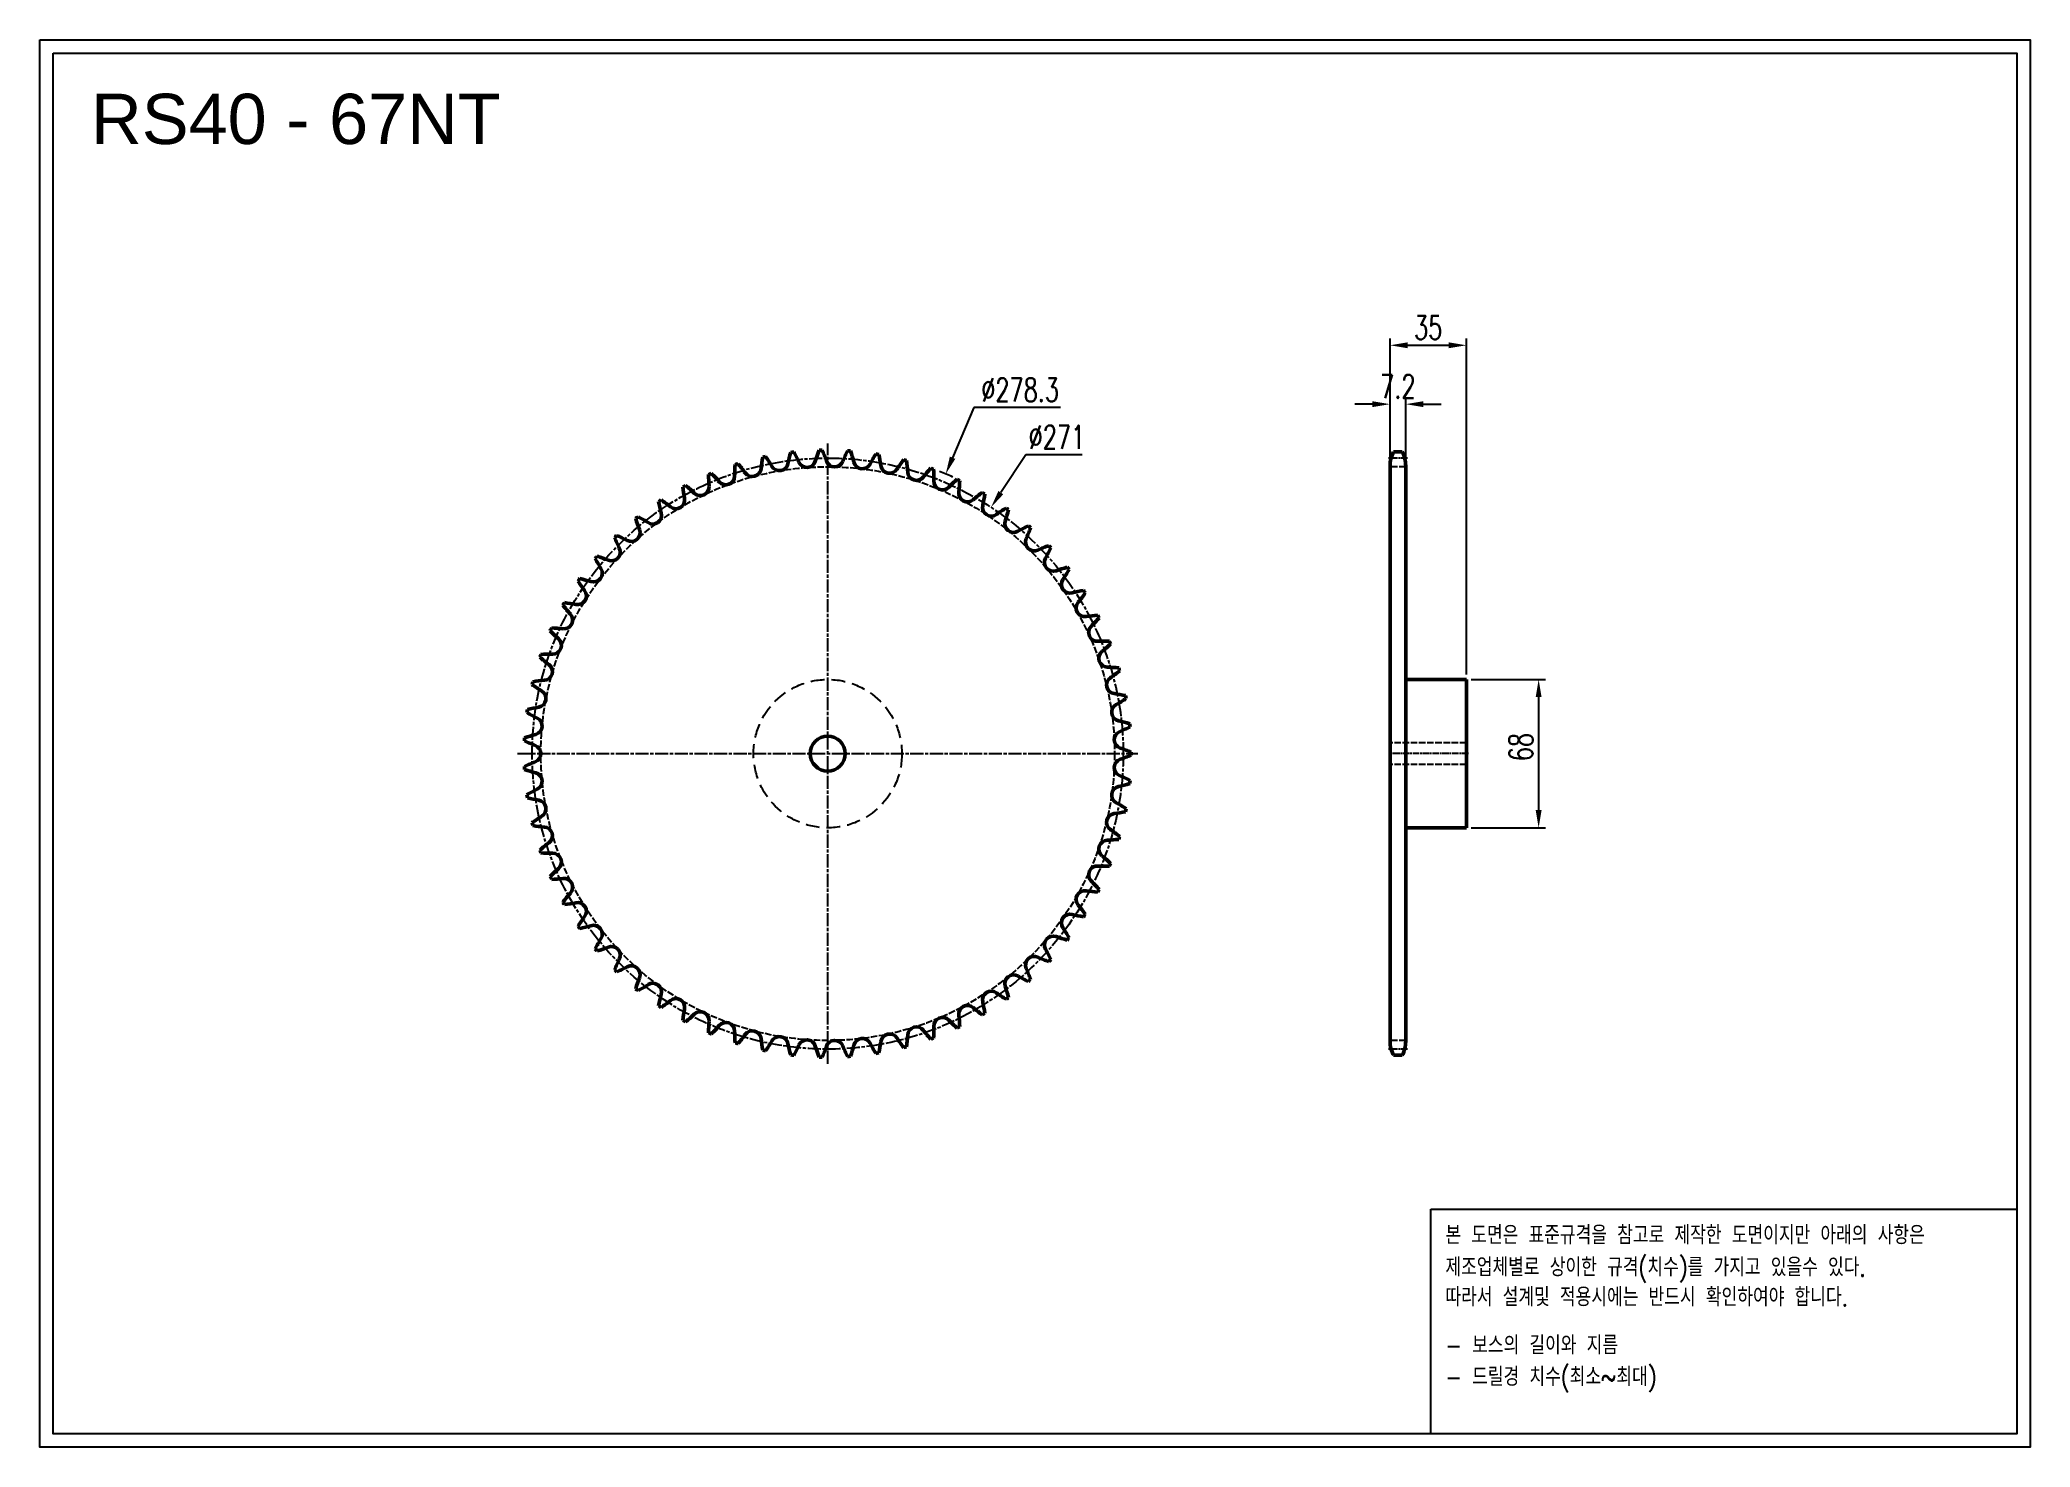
# Model space of a CAD drawing. Header units: millimetres. Extents: x -13603 to -12691, y 3585 to 4231.
import ezdxf

# ---------------------------------------------------------------- set-up
doc = ezdxf.new("R2010")
doc.units = ezdxf.units.MM
for name, pattern in [('AM_ISO02W050', [7.5, 6, -1.5]), ('AM_ISO02W050x2', [3.75, 3, -0.75]), ('AM_ISO08W050', [18, 12, -1.5, 3, -1.5]), ('AM_ISO08W050x2', [9, 6, -0.75, 1.5, -0.75]), ('HIDDEN', [9.525, 6.35, -3.175])]:
    doc.linetypes.add(name, pattern=pattern)
for name, color, linetype, lineweight in [('AM_0N', 7, 'Continuous', 50), ('AM_3N', 6, 'AM_ISO02W050', 25), ('AM_7', 4, 'AM_ISO08W050', 25), ('AM_7N', 4, 'AM_ISO08W050', 25)]:
    doc.layers.add(name, color=color, linetype=linetype, lineweight=lineweight)
doc.layers.add('HL', color=2, linetype='HIDDEN')
doc.layers.add('S-DIM', color=7, linetype='Continuous')
doc.styles.add('HAN', font='ROMANS.shx', dxfattribs={"width": 0.7, "bigfont": 'whgtxt.shx'})
doc.styles.add('HSG', font='SIMPLEX.shx', dxfattribs={"width": 0.7, "bigfont": 'HSG.shx'})
doc.styles.get("Standard").update_dxf_attribs({"font": 'arial.ttf'})
doc.dimstyles.new('APP23', dxfattribs={"dimscale": 4.5, "dimtxt": 2.4, "dimasz": 1.8, "dimexe": 0.7, "dimexo": 0.5, "dimgap": 0.6, "dimtad": 1, "dimtoh": 1, "dimdec": 1, "dimrnd": 0.01, "dimzin": 9, "dimdsep": 46, "dimtxsty": 'HSG', "dimcen": 0, "dimclrd": 1, "dimclre": 1, "dimclrt": 256, "dimazin": 2, "dimtp": 1, "dimtm": 1, "dimtfac": 0.5, "dimtdec": 1, "dimtix": 1, "dimtofl": 0, "dimtmove": 0, "dimatfit": 3, "dimfxl": 0, "dimtvp": 1, "dimtolj": 2, "dimlwd": -1, "dimlwe": -1, "dimarcsym": 0})

# ---------------------------------------------------------------- blocks, each defined once
blk = doc.blocks.new('*D1')
at = {"layer": 'Defpoints', "color": 0, "transparency": 16777216}
for p in [(-13187.76, 4031.55), (-13295.96, 3775.17)]:
    blk.add_point(p, dxfattribs=at)
at = {"layer": 'S-DIM', "color": 1, "transparency": 16777216}
for p, q in [((-13174.9, 4062.02), (-13184.61, 4039.01)), ((-13135.12, 4062.02), (-13174.9, 4062.02))]:
    blk.add_line(p, q, dxfattribs=at)
blk.add_arc((-13241.86, 3903.36), 139.14, 65.68406, 68.41707, dxfattribs=at)
blk.add_solid([(-13185.86, 4039.53), (-13183.37, 4038.48), (-13187.76, 4031.55)], dxfattribs=at)
at = {"layer": 'S-DIM', "transparency": 16777216, "insert": (-13153.66, 4070.12), "char_height": 10.8, "attachment_point": 5, "style": 'HSG'}
blk.add_mtext('\\A2;∅278.3', dxfattribs=at)
blk = doc.blocks.new('*D2')
at = {"layer": 'Defpoints', "color": 0, "transparency": 16777216}
for p in [(-13166.98, 4016.26), (-13316.74, 3790.46)]:
    blk.add_point(p, dxfattribs=at)
at = {"layer": 'S-DIM', "color": 1, "transparency": 16777216}
for p, q in [((-13151.01, 4040.35), (-13162.51, 4023.01)), ((-13125.27, 4040.35), (-13151.01, 4040.35))]:
    blk.add_line(p, q, dxfattribs=at)
blk.add_solid([(-13163.63, 4023.76), (-13161.38, 4022.26), (-13166.98, 4016.26)], dxfattribs=at)
at = {"layer": 'S-DIM', "transparency": 16777216, "insert": (-13136.79, 4048.45), "char_height": 10.8, "attachment_point": 5, "style": 'HSG'}
blk.add_mtext('\\A2;∅271', dxfattribs=at)
blk = doc.blocks.new('*D3')
at = {"layer": 'Defpoints', "color": 0, "transparency": 16777216}
for p in [(-12976.9, 4063.55), (-12984.1, 4034.86), (-12976.9, 4034.86)]:
    blk.add_point(p, dxfattribs=at)
at = {"layer": 'S-DIM', "color": 1, "transparency": 16777216}
for p, q in [((-12992.2, 4063.55), (-13000.3, 4063.55)), ((-12984.1, 4037.11), (-12984.1, 4066.7)), ((-12976.9, 4037.11), (-12976.9, 4066.7)), ((-12968.8, 4063.55), (-12960.7, 4063.55))]:
    blk.add_line(p, q, dxfattribs=at)
for points in [[(-12992.2, 4064.9), (-12992.2, 4062.2), (-12984.1, 4063.55)], [(-12968.8, 4064.9), (-12968.8, 4062.2), (-12976.9, 4063.55)]]:
    blk.add_solid(points, dxfattribs=at)
at = {"layer": 'S-DIM', "transparency": 16777216, "insert": (-12980.5, 4071.65), "char_height": 10.8, "attachment_point": 5, "style": 'HSG'}
blk.add_mtext('\\A2;7.2', dxfattribs=at)
blk = doc.blocks.new('*D4')
at = {"layer": 'Defpoints', "color": 0, "transparency": 16777216}
for p in [(-12949.1, 4090.55), (-12984.1, 4034.86), (-12949.1, 3937.36)]:
    blk.add_point(p, dxfattribs=at)
at = {"layer": 'S-DIM', "color": 1, "transparency": 16777216}
for p, q in [((-12984.1, 4037.11), (-12984.1, 4093.7)), ((-12976, 4090.55), (-12957.2, 4090.55)), ((-12949.1, 3939.61), (-12949.1, 4093.7))]:
    blk.add_line(p, q, dxfattribs=at)
for points in [[(-12976, 4091.9), (-12976, 4089.2), (-12984.1, 4090.55)], [(-12957.2, 4091.9), (-12957.2, 4089.2), (-12949.1, 4090.55)]]:
    blk.add_solid(points, dxfattribs=at)
at = {"layer": 'S-DIM', "transparency": 16777216, "insert": (-12966.6, 4098.65), "char_height": 10.8, "attachment_point": 5, "style": 'HSG'}
blk.add_mtext('\\A2;35', dxfattribs=at)
blk = doc.blocks.new('*D5')
at = {"layer": 'Defpoints', "color": 0, "transparency": 16777216}
for p in [(-12949.1, 3937.36), (-12949.1, 3869.36), (-12915.96, 3869.36)]:
    blk.add_point(p, dxfattribs=at)
at = {"layer": 'S-DIM', "color": 1, "transparency": 16777216}
for p, q in [((-12946.85, 3937.36), (-12912.81, 3937.36)), ((-12915.96, 3929.26), (-12915.96, 3877.46)), ((-12946.85, 3869.36), (-12912.81, 3869.36))]:
    blk.add_line(p, q, dxfattribs=at)
for points in [[(-12917.31, 3929.26), (-12914.61, 3929.26), (-12915.96, 3937.36)], [(-12917.31, 3877.46), (-12914.61, 3877.46), (-12915.96, 3869.36)]]:
    blk.add_solid(points, dxfattribs=at)
at = {"layer": 'S-DIM', "transparency": 16777216, "insert": (-12924.06, 3906.37), "char_height": 10.8, "attachment_point": 5, "rotation": 90, "style": 'HSG'}
blk.add_mtext('\\A2;68', dxfattribs=at)
blk = doc.blocks.new('notice1')
at = {"color": 4}
blk.add_lwpolyline([(-22142.12, 1735.9), (-22053.8, 1735.9), (-22053.8, 1702.07), (-22142.12, 1702.07)], close=True, dxfattribs=at)
at = {"color": 4, "style": 'HAN', "width": 0.8}
for s, p in [('본 도면은 표준규격을 참고로 제작한 도면이지만 아래의 사항은', (-22139.9, 1730.62)), ('제조업체별로 상이한 규격(치수)를 가지고 있을수 있다.', (-22139.9, 1725.78)), ('따라서 설계및 적용시에는 반드시 확인하여야 합니다.', (-22139.9, 1721.28)), ('- 보스의 길이와 지름', (-22139.9, 1714.03)), ('- 드릴경 치수(최소~최대)', (-22139.9, 1709.27))]:
    blk.add_text(s, height=2.7949, dxfattribs=at).set_placement(p)

msp = doc.modelspace()

# ---------------------------------------------------------------- linework, layer by layer
for points in [[(-13603.04, 4230.57), (-12690.64, 4230.57), (-12690.64, 3585.44), (-13603.04, 3585.44)], [(-13596.89, 4224.43), (-12696.78, 4224.43), (-12696.78, 3591.59), (-13596.89, 3591.59)]]:
    msp.add_lwpolyline(points, close=True)
at = {"layer": 'AM_0N'}
for p, q in [((-12984.1, 4035.24), (-12984.1, 3771.48)), ((-12982.48, 4041.64), (-12978.51, 4041.64)), ((-12976.9, 4035.24), (-12976.9, 3771.48)), ((-12976.9, 3937.36), (-12949.1, 3937.36)), ((-12949.1, 3937.36), (-12949.1, 3869.36)), ((-12976.9, 3869.36), (-12949.1, 3869.36)), ((-12982.48, 3765.08), (-12978.51, 3765.08))]:
    msp.add_line(p, q, dxfattribs=at)
msp.add_circle((-13241.86, 3903.36), 8, dxfattribs=at)
for centre, radius, start, end in [((-13184.47, 4018.54), 65.83, 158.70869, 163.35821), ((-13241.86, 3903.36), 139.14, 91.06339, 91.62318), ((-13304.59, 4015.72), 65.83, 19.32836, 23.97787), ((-13173.93, 4012.66), 65.83, 153.33556, 157.98507), ((-13241.86, 3903.36), 139.14, 85.69025, 86.25005), ((-13293.79, 4021.1), 65.83, 13.95522, 18.60474), ((-13218.7, 4029.94), 65.83, 174.8281, 179.47761), ((-13241.86, 3903.36), 139.14, 107.18279, 107.74258), ((-13333.32, 3993.89), 65.83, 35.44776, 40.09728), ((-13276.42, 4034.39), 4.01, 215.44776, 354.10448), ((-13206.95, 4027.22), 65.83, 169.45496, 174.10448), ((-13241.86, 3903.36), 139.14, 101.80965, 102.36945), ((-13324.44, 4002.05), 65.83, 30.07463, 34.72414), ((-13264, 4037.05), 4.01, 210.07463, 348.73134), ((-13195.51, 4023.4), 65.83, 164.08183, 168.73134), ((-13241.86, 3903.36), 139.14, 96.43652, 96.99632), ((-13314.83, 4009.35), 65.83, 24.70149, 29.35101), ((-13251.38, 4038.54), 4.01, 204.70149, 343.35821), ((-13238.68, 4038.84), 4.01, 199.32836, 337.98507), ((-13226.01, 4037.94), 4.01, 193.95522, 332.61194), ((-13164, 4005.81), 65.83, 147.96242, 152.61194), ((-13241.86, 3903.36), 139.14, 80.31712, 80.87691), ((-13282.54, 4025.45), 65.83, 8.58209, 13.23161), ((-13213.48, 4035.87), 4.01, 188.58209, 327.23881), ((-13154.75, 3998.07), 65.83, 142.58929, 147.23881), ((-13241.86, 3903.36), 139.14, 74.94398, 75.50378), ((-13270.92, 4028.72), 65.83, 3.20896, 7.85847), ((-13146.26, 3989.5), 65.83, 137.21616, 141.86567), ((-13241.86, 3903.36), 139.14, 69.57085, 70.13064), ((-13259.06, 4030.89), 65.83, 357.83582, 2.48534), ((-12970.6, 4035.24), 13.5, 151.70092, 180), ((-12990.4, 4035.24), 13.5, 0, 28.29908), ((-13241.86, 3903.36), 139.14, 117.92906, 118.48885), ((-13242.71, 4032.04), 65.83, 185.57436, 190.22388), ((-13348.59, 3975.25), 65.83, 46.19403, 50.84355), ((-13300.25, 4025.65), 4.01, 226.19403, 4.85075), ((-13241.86, 3903.36), 139.14, 112.55592, 113.11572), ((-13230.66, 4031.55), 65.83, 180.20123, 184.85075), ((-13341.39, 3984.92), 65.83, 40.8209, 45.47041), ((-13288.54, 4030.58), 4.01, 220.8209, 359.47761), ((-13201.19, 4032.63), 4.01, 183.20896, 321.86567), ((-13189.27, 4028.25), 4.01, 177.83582, 316.49254), ((-13138.61, 3980.17), 65.83, 131.84302, 136.49254), ((-13241.86, 3903.36), 139.14, 64.19771, 64.75751), ((-13247.04, 4031.94), 65.83, 352.46269, 357.1122), ((-13241.86, 3903.36), 139.14, 123.30219, 123.86199), ((-13254.76, 4031.4), 65.83, 190.9475, 195.59701), ((-13354.86, 3964.94), 65.83, 51.56716, 56.21668), ((-13311.44, 4019.64), 4.01, 231.56716, 10.22388), ((-13177.8, 4022.78), 4.01, 172.46269, 311.1194), ((-13131.87, 3970.16), 65.83, 126.46989, 131.1194), ((-13241.86, 3903.36), 139.14, 58.82458, 59.38438), ((-13166.9, 4016.25), 4.01, 167.08955, 305.74627), ((-13234.98, 4031.86), 65.83, 347.08955, 351.73907), ((-13126.1, 3959.57), 65.83, 121.09675, 125.74627), ((-13222.97, 4030.65), 65.83, 341.71642, 346.36593), ((-13241.86, 3903.36), 139.14, 53.45145, 54.01124), ((-13331.9, 4004.63), 4.01, 242.31343, 20.97015), ((-13241.86, 3903.36), 139.14, 128.67533, 129.23512), ((-13266.69, 4029.62), 65.83, 196.32063, 200.97015), ((-13360.12, 3954.08), 65.83, 56.9403, 61.58981), ((-13322.03, 4012.62), 4.01, 236.9403, 15.59701), ((-13156.66, 4008.74), 4.01, 161.71642, 300.37313), ((-13121.35, 3948.48), 65.83, 115.72362, 120.37313), ((-13211.14, 4028.32), 65.83, 336.34328, 340.9928), ((-13241.86, 3903.36), 139.14, 48.07831, 48.63811), ((-13340.99, 3995.75), 4.01, 247.68657, 26.34328), ((-13241.86, 3903.36), 139.14, 134.04846, 134.60826), ((-13278.4, 4026.74), 65.83, 201.69377, 206.34328), ((-13364.36, 3942.79), 65.83, 62.31343, 66.96295), ((-13147.17, 4000.3), 4.01, 156.34328, 295), ((-13117.65, 3937), 65.83, 110.35048, 115), ((-13199.57, 4024.9), 65.83, 330.97015, 335.61967), ((-13241.86, 3903.36), 139.14, 42.70518, 43.26497), ((-13349.21, 3986.06), 4.01, 253.0597, 31.71642), ((-13241.86, 3903.36), 139.14, 139.42159, 139.98139), ((-13289.8, 4022.78), 65.83, 207.0669, 211.71642), ((-13367.51, 3931.14), 65.83, 67.68657, 72.33608), ((-13138.5, 3991), 4.01, 150.97015, 289.62687), ((-13115.05, 3925.22), 65.83, 104.97735, 109.62687), ((-13188.38, 4020.4), 65.83, 325.59701, 330.24653), ((-13241.86, 3903.36), 139.14, 37.33204, 37.89184), ((-13356.48, 3975.65), 4.01, 258.43284, 37.08955), ((-13241.86, 3903.36), 139.14, 144.79473, 145.35453), ((-13300.77, 4017.77), 65.83, 212.44004, 217.08955), ((-13369.56, 3919.25), 65.83, 73.0597, 77.70922), ((-13130.75, 3980.94), 4.01, 145.59701, 284.25373), ((-13113.56, 3913.25), 65.83, 99.60421, 104.25373), ((-13241.86, 3903.36), 139.14, 31.95891, 32.5187), ((-13241.86, 3903.36), 139.14, 150.16786, 150.72766), ((-13311.22, 4011.75), 65.83, 217.81317, 222.46269), ((-13370.49, 3907.23), 65.83, 78.43284, 83.08235), ((-13123.97, 3970.2), 4.01, 140.22388, 278.8806), ((-13177.65, 4014.88), 65.83, 320.22388, 324.8734), ((-13241.86, 3903.36), 139.14, 155.541, 156.10079), ((-13370.28, 3895.16), 65.83, 83.80597, 88.45549), ((-13362.75, 3964.6), 4.01, 263.80597, 42.46269), ((-13113.19, 3901.19), 65.83, 94.23108, 98.8806), ((-13118.23, 3958.86), 4.01, 134.85075, 273.50746), ((-13167.49, 4008.38), 65.83, 314.85075, 319.50026), ((-13241.86, 3903.36), 139.14, 26.58577, 27.14557), ((-13321.07, 4004.78), 65.83, 223.1863, 227.83582), ((-13367.95, 3953.01), 4.01, 269.1791, 47.83582), ((-13113.96, 3889.15), 65.83, 88.85795, 93.50746), ((-13157.98, 4000.95), 65.83, 309.47761, 314.12713), ((-13241.86, 3903.36), 139.14, 21.21264, 21.77244), ((-13241.86, 3903.36), 139.14, 160.91413, 161.47393), ((-13330.22, 3996.91), 65.83, 228.55944, 233.20896), ((-13368.95, 3883.17), 65.83, 89.1791, 93.82862), ((-13372.05, 3940.98), 4.01, 274.55224, 53.20896), ((-13113.58, 3947.04), 4.01, 129.47761, 268.13433), ((-13115.85, 3877.24), 65.83, 83.48481, 88.13433), ((-13241.86, 3903.36), 139.14, 15.8395, 16.3993), ((-13241.86, 3903.36), 139.14, 166.28727, 166.84706), ((-13338.59, 3988.23), 65.83, 233.93257, 238.58209), ((-13366.5, 3871.36), 65.83, 94.55224, 99.20176), ((-13110.05, 3934.84), 4.01, 124.10448, 262.76119), ((-13149.21, 3992.67), 65.83, 304.10448, 308.75399), ((-13241.86, 3903.36), 139.14, 171.6604, 172.2202), ((-13362.96, 3859.83), 65.83, 99.92537, 104.57489), ((-13375, 3928.63), 4.01, 279.92537, 58.58209), ((-13107.68, 3922.36), 4.01, 118.73134, 257.38806), ((-13118.85, 3865.56), 65.83, 78.11168, 82.76119), ((-13141.26, 3983.6), 65.83, 298.73134, 303.38086), ((-13241.86, 3903.36), 139.14, 10.46637, 11.02617), ((-13346.11, 3978.8), 65.83, 239.30571, 243.95522), ((-13376.78, 3916.05), 4.01, 285.29851, 63.95522), ((-13122.93, 3854.2), 65.83, 72.73854, 77.38806), ((-13134.18, 3973.83), 65.83, 293.35821, 298.00773), ((-13241.86, 3903.36), 139.14, 5.09324, 5.65303), ((-13241.86, 3903.36), 139.14, 177.03353, 177.59333), ((-13352.72, 3968.7), 65.83, 244.67884, 249.32836), ((-13358.35, 3848.68), 65.83, 105.29851, 109.94802), ((-13377.37, 3903.36), 4.01, 290.67164, 69.32836), ((-13106.49, 3909.71), 4.01, 113.35821, 252.01493), ((-13128.06, 3843.28), 65.83, 67.36541, 72.01493), ((-13352.72, 3838.01), 65.83, 110.67164, 115.32116), ((-13241.86, 3903.36), 139.14, 182.40667, 182.96647), ((-13358.35, 3958.03), 65.83, 250.05198, 254.70149), ((-13106.49, 3897.01), 4.01, 107.98507, 246.64179), ((-13128.06, 3963.43), 65.83, 287.98507, 292.63459), ((-13241.86, 3903.36), 139.14, 359.7201, 0.2799), ((-13346.11, 3827.92), 65.83, 116.04478, 120.69429), ((-13376.78, 3890.67), 4.01, 296.04478, 74.70149), ((-13107.68, 3884.36), 4.01, 102.61194, 241.26866), ((-13122.93, 3952.51), 65.83, 282.61194, 287.26146), ((-13134.18, 3832.89), 65.83, 61.99227, 66.64179), ((-13241.86, 3903.36), 139.14, 354.34697, 354.90676), ((-13241.86, 3903.36), 139.14, 187.7798, 188.3396), ((-13362.96, 3946.89), 65.83, 255.42511, 260.07463), ((-13375, 3878.09), 4.01, 301.41791, 80.07463), ((-13141.26, 3823.12), 65.83, 56.61914, 61.26866), ((-13241.86, 3903.36), 139.14, 348.97383, 349.53363), ((-13338.59, 3818.49), 65.83, 121.41791, 126.06743), ((-13241.86, 3903.36), 139.14, 193.15294, 193.71273), ((-13366.5, 3935.35), 65.83, 260.79824, 265.44776), ((-13372.05, 3865.73), 4.01, 306.79104, 85.44776), ((-13110.05, 3871.88), 4.01, 97.23881, 235.89552), ((-13118.85, 3941.16), 65.83, 277.23881, 281.88832), ((-13330.22, 3809.8), 65.83, 126.79104, 131.44056), ((-13113.58, 3859.67), 4.01, 91.86567, 230.52239), ((-13115.85, 3929.48), 65.83, 271.86567, 276.51519), ((-13149.21, 3814.05), 65.83, 51.24601, 55.89552), ((-13241.86, 3903.36), 139.14, 343.6007, 344.1605), ((-13241.86, 3903.36), 139.14, 198.52607, 199.08587), ((-13368.95, 3923.54), 65.83, 266.17138, 270.8209), ((-13321.07, 3801.94), 65.83, 132.16418, 136.8137), ((-13367.95, 3853.71), 4.01, 312.16418, 90.8209), ((-13118.23, 3847.85), 4.01, 86.49254, 225.14925), ((-13113.96, 3917.56), 65.83, 266.49254, 271.14205), ((-13157.98, 3805.77), 65.83, 45.87287, 50.52239), ((-13241.86, 3903.36), 139.14, 338.22756, 338.78736), ((-13241.86, 3903.36), 139.14, 203.89921, 204.459), ((-13370.28, 3911.55), 65.83, 271.54451, 276.19403), ((-13362.75, 3842.12), 4.01, 317.53731, 96.19403), ((-13167.49, 3798.34), 65.83, 40.49974, 45.14925), ((-13311.22, 3794.97), 65.83, 137.53731, 142.18683), ((-13241.86, 3903.36), 139.14, 209.27234, 209.83214), ((-13370.49, 3899.49), 65.83, 276.91765, 281.56716), ((-13356.48, 3831.07), 4.01, 322.91045, 101.56716), ((-13123.97, 3836.52), 4.01, 81.1194, 219.77612), ((-13177.65, 3791.84), 65.83, 35.1266, 39.77612), ((-13113.19, 3905.52), 65.83, 261.1194, 265.76892), ((-13241.86, 3903.36), 139.14, 332.85443, 333.41423), ((-13300.77, 3788.95), 65.83, 142.91045, 147.55996), ((-13241.86, 3903.36), 139.14, 214.64547, 215.20527), ((-13369.56, 3887.46), 65.83, 282.29078, 286.9403), ((-13349.21, 3820.65), 4.01, 328.28358, 106.9403), ((-13130.75, 3825.78), 4.01, 75.74627, 214.40299), ((-13188.38, 3786.31), 65.83, 29.75347, 34.40299), ((-13113.56, 3893.47), 65.83, 255.74627, 260.39579), ((-13241.86, 3903.36), 139.14, 327.4813, 328.04109), ((-13289.8, 3783.94), 65.83, 148.28358, 152.9331), ((-13241.86, 3903.36), 139.14, 220.01861, 220.57841), ((-13367.51, 3875.57), 65.83, 287.66392, 292.31343), ((-13340.99, 3810.96), 4.01, 333.65672, 112.31343), ((-13138.5, 3815.71), 4.01, 70.37313, 209.02985), ((-13115.05, 3881.49), 65.83, 250.37313, 255.02265), ((-13241.86, 3903.36), 139.14, 322.10816, 322.66796), ((-13278.4, 3779.97), 65.83, 153.65672, 158.30623), ((-13364.36, 3863.93), 65.83, 293.03705, 297.68657), ((-13331.9, 3802.09), 4.01, 339.02985, 117.68657), ((-13147.17, 3806.42), 4.01, 65, 203.65672), ((-13211.14, 3778.39), 65.83, 19.0072, 23.65672), ((-13117.65, 3869.72), 65.83, 245, 249.64952), ((-13199.57, 3781.82), 65.83, 24.38033, 29.02985), ((-13241.86, 3903.36), 139.14, 316.73503, 317.29482), ((-13241.86, 3903.36), 139.14, 225.39174, 225.95154), ((-13266.69, 3777.09), 65.83, 159.02985, 163.67937), ((-13241.86, 3903.36), 139.14, 230.76488, 231.32467), ((-13360.12, 3852.63), 65.83, 298.41019, 303.0597), ((-13322.03, 3794.1), 4.01, 344.40299, 123.0597), ((-13156.66, 3797.98), 4.01, 59.62687, 198.28358), ((-13222.97, 3776.07), 65.83, 13.63407, 18.28358), ((-13121.35, 3858.23), 65.83, 239.62687, 244.27638), ((-13241.86, 3903.36), 139.14, 311.36189, 311.92169), ((-13254.76, 3775.32), 65.83, 164.40299, 169.0525), ((-13241.86, 3903.36), 139.14, 236.13801, 236.69781), ((-13354.86, 3841.78), 65.83, 303.78332, 308.43284), ((-13311.44, 3787.07), 4.01, 349.77612, 128.43284), ((-13177.8, 3783.94), 4.01, 48.8806, 187.53731), ((-13131.87, 3836.55), 65.83, 228.8806, 233.53011), ((-13166.9, 3790.46), 4.01, 54.25373, 192.91045), ((-13234.98, 3774.86), 65.83, 8.26093, 12.91045), ((-13126.1, 3847.15), 65.83, 234.25373, 238.90325), ((-13241.86, 3903.36), 139.14, 305.98876, 306.54855), ((-13242.71, 3774.68), 65.83, 169.77612, 174.42564), ((-13241.86, 3903.36), 139.14, 241.51115, 242.07094), ((-13348.59, 3831.47), 65.83, 309.15645, 313.80597), ((-13300.25, 3781.07), 4.01, 355.14925, 133.80597), ((-13230.66, 3775.16), 65.83, 175.14925, 179.79877), ((-13341.39, 3821.79), 65.83, 314.52959, 319.1791), ((-13288.54, 3776.14), 4.01, 0.52239, 139.1791), ((-13201.19, 3774.09), 4.01, 38.13433, 176.79104), ((-13259.06, 3775.83), 65.83, 357.51466, 2.16418), ((-13189.27, 3778.47), 4.01, 43.50746, 182.16418), ((-13138.61, 3826.55), 65.83, 223.50746, 228.15698), ((-13241.86, 3903.36), 139.14, 295.24249, 295.80229), ((-13247.04, 3774.78), 65.83, 2.8878, 7.53731), ((-13241.86, 3903.36), 139.14, 300.61562, 301.17542), ((-13241.86, 3903.36), 139.14, 246.88428, 247.44408), ((-13218.7, 3776.77), 65.83, 180.52239, 185.1719), ((-13241.86, 3903.36), 139.14, 252.25742, 252.81721), ((-13333.32, 3812.83), 65.83, 319.90272, 324.55224), ((-13276.42, 3772.33), 4.01, 5.89552, 144.55224), ((-13206.95, 3779.5), 65.83, 185.89552, 190.54504), ((-13324.44, 3804.66), 65.83, 325.27586, 329.92537), ((-13264, 3769.66), 4.01, 11.26866, 149.92537), ((-13195.51, 3783.31), 65.83, 191.26866, 195.91817), ((-13314.83, 3797.36), 65.83, 330.64899, 335.29851), ((-13251.38, 3768.18), 4.01, 16.64179, 155.29851), ((-13184.47, 3788.18), 65.83, 196.64179, 201.29131), ((-13304.59, 3791), 65.83, 336.02213, 340.67164), ((-13238.68, 3767.88), 4.01, 22.01493, 160.67164), ((-13173.93, 3794.06), 65.83, 202.01493, 206.66444), ((-13293.79, 3785.62), 65.83, 341.39526, 346.04478), ((-13226.01, 3768.77), 4.01, 27.38806, 166.04478), ((-13164, 3800.9), 65.83, 207.38806, 212.03758), ((-13282.54, 3781.27), 65.83, 346.76839, 351.41791), ((-13213.48, 3770.85), 4.01, 32.76119, 171.41791), ((-13154.75, 3808.64), 65.83, 212.76119, 217.41071), ((-13241.86, 3903.36), 139.14, 284.49622, 285.05602), ((-13270.92, 3778), 65.83, 352.14153, 356.79104), ((-13146.26, 3817.22), 65.83, 218.13433, 222.78384), ((-13241.86, 3903.36), 139.14, 289.86936, 290.42915), ((-12970.6, 3771.48), 13.5, 180, 208.29908), ((-12990.4, 3771.48), 13.5, 331.70092, 0), ((-13241.86, 3903.36), 139.14, 257.63055, 258.19035), ((-13241.86, 3903.36), 139.14, 263.00368, 263.56348), ((-13241.86, 3903.36), 139.14, 268.37682, 268.93661), ((-13241.86, 3903.36), 139.14, 273.74995, 274.30975), ((-13241.86, 3903.36), 139.14, 279.12309, 279.68288)]:
    msp.add_arc(centre, radius, start, end, dxfattribs=at)
at = {"layer": 'AM_3N', "linetype": 'AM_ISO02W050x2'}
for p, q in [((-12976.9, 4034.86), (-12984.1, 4034.86)), ((-12976.9, 3771.86), (-12984.1, 3771.86))]:
    msp.add_line(p, q, dxfattribs=at)
at = {"layer": 'AM_3N', "color": 2, "linetype": 'AM_ISO02W050x2'}
for p, q in [((-12949.1, 3908.36), (-12984.1, 3908.36)), ((-12949.1, 3898.36), (-12984.1, 3898.36))]:
    msp.add_line(p, q, dxfattribs=at)
at = {"layer": 'AM_3N', "linetype": 'AM_ISO02W050x2'}
msp.add_circle((-13241.86, 3903.36), 131.5, dxfattribs=at)
at = {"layer": 'AM_7', "linetype": 'AM_ISO08W050x2'}
msp.add_circle((-13241.86, 3903.36), 135.47, dxfattribs=at)
at = {"layer": 'AM_7N', "linetype": 'AM_ISO08W050x2'}
for p, q in [((-13241.86, 3761.22), (-13241.86, 4045.49)), ((-13384, 3903.36), (-13099.72, 3903.36))]:
    msp.add_line(p, q, dxfattribs=at)
at = {"layer": 'AM_7N', "linetype": 'AM_ISO08W050x2', "ltscale": 0.5}
for p, q in [((-12976.13, 4038.83), (-12984.86, 4038.83)), ((-12948.16, 3903.36), (-12984.86, 3903.36)), ((-12976.13, 3767.88), (-12984.86, 3767.88))]:
    msp.add_line(p, q, dxfattribs=at)
at = {"layer": 'HL'}
msp.add_circle((-13241.86, 3903.36), 34, dxfattribs=at)

# ---------------------------------------------------------------- block references
at = {"xscale": 3.042, "yscale": 3.042, "zscale": 3.042}
msp.add_blockref('notice1', (54390.87, -1586.1), dxfattribs=at)

# ---------------------------------------------------------------- texts
msp.add_text('RS40 - 67NT', height=23.0404).set_placement((-13579.54, 4182.8))

# ---------------------------------------------------------------- dimensions: what is measured, and where the dimension line sits
at = {"layer": 'S-DIM'}
dim = msp.add_linear_dim(base=(-12949.1, 4090.55), p1=(-12984.1, 4034.86), p2=(-12949.1, 3937.36), dimstyle='APP23', dxfattribs=at)
dim.commit()
dim.dimension.update_dxf_attribs({"geometry": '*D4', "text_midpoint": (-12966.6, 4098.65)})
dim = msp.add_linear_dim(base=(-12976.9, 4063.55), p1=(-12984.1, 4034.86), p2=(-12976.9, 4034.86), dimstyle='APP23', dxfattribs=at)
dim.commit()
dim.dimension.update_dxf_attribs({"geometry": '*D3', "text_midpoint": (-12980.5, 4063.55), "dimtype": 128})
at = {"layer": 'S-DIM', "color": 3}
for p1, p2, picture, middle in [((-13295.96, 3775.17), (-13187.76, 4031.55), '*D1', (-13153.66, 4062.02)), ((-13316.74, 3790.46), (-13166.98, 4016.26), '*D2', (-13136.79, 4040.35))]:
    dim = msp.add_diameter_dim_2p(p1=p1, p2=p2, dimstyle='APP23', dxfattribs=at)
    dim.commit()
    dim.dimension.update_dxf_attribs({"geometry": picture, "text_midpoint": middle, "dimtype": 131})
at = {"layer": 'S-DIM'}
dim = msp.add_linear_dim(base=(-12915.96, 3869.36), p1=(-12949.1, 3937.36), p2=(-12949.1, 3869.36), angle=90, dimstyle='APP23', dxfattribs=at)
dim.commit()
dim.dimension.update_dxf_attribs({"geometry": '*D5', "text_midpoint": (-12915.96, 3906.37), "dimtype": 128})

doc.saveas('drawing.dxf')
